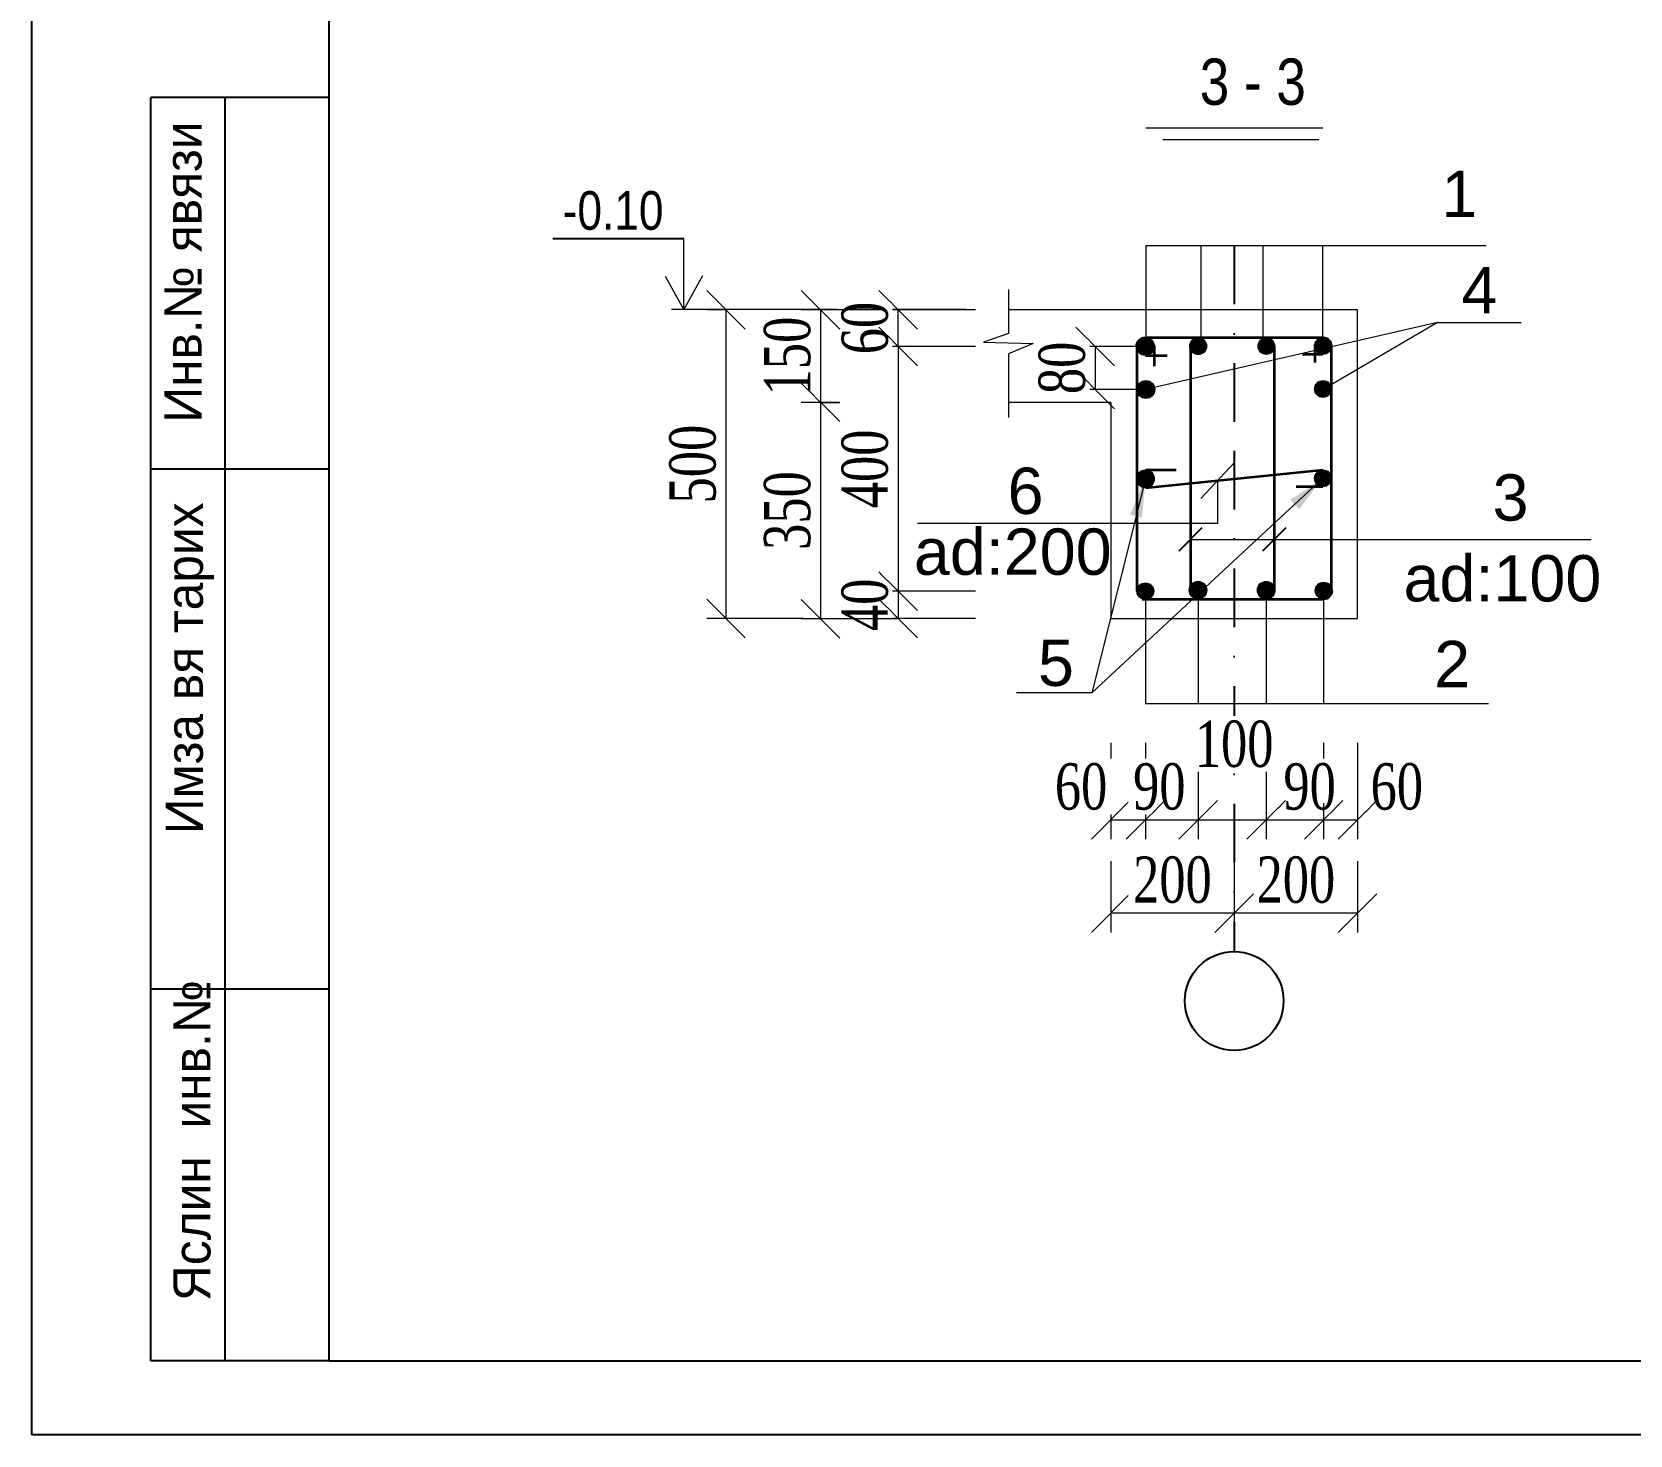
# Model space of a CAD drawing. Header units: millimetres. Extents: x -149347 to 251215, y -2929184 to -2541447.
# Drawn here: x 67574 to 77929, y -2643105 to -2634017 of the extents above; entities that cross this region are included whole.
import ezdxf

# ---------------------------------------------------------------- set-up
doc = ezdxf.new("R2010")
doc.units = ezdxf.units.MM
doc.linetypes.add('DASHDOTX2', pattern=[50.8, 25.4, -12.7, 0, -12.7])
doc.layers.add('APS_MADEIRA', color=35, linetype='Continuous', lineweight=15)
doc.styles.add('400', font='times.ttf', dxfattribs={"width": 0.75, "height": 300})
doc.styles.add('Arial', font='arial.ttf')
doc.styles.add('CP_ATTR', font='A3TI(LA).TTF')
doc.styles.add('style1', font='A3TI(LA).TTF', dxfattribs={"height": 400})
doc.styles.add('style6', font='ARIALN.TTF', dxfattribs={"height": 300})
doc.styles.add('Times New  Roman', font='times.ttf')
doc.styles.add('yazitipi', font='ARIALN.TTF')
doc.dimstyles.new('DIM_100', dxfattribs={"dimscale": 100, "dimtxt": 250, "dimasz": 2.5, "dimexe": 1.25, "dimexo": 0.625, "dimtad": 1, "dimdec": 0, "dimtxsty": 'style1', "dimblk": 'OBLIQUE', "dimcen": 2.5, "dimdle": 1.25, "dimclrd": 251, "dimclre": 251, "dimaunit": 1, "dimadec": 3, "dimazin": 0, "dimtfac": 1, "dimtdec": 0, "dimtmove": 1, "dimatfit": 3, "dimfxl": 1.25, "dimlwd": 5, "dimlwe": 5, "dimarcsym": 0})
doc.dimstyles.new('sevda', dxfattribs={"dimscale": 100, "dimtxt": 2.8, "dimasz": 2.5, "dimexe": 1.25, "dimexo": 0.625, "dimtad": 1, "dimtxsty": 'yazitipi', "dimblk": 'OBLIQUE', "dimcen": 2.5, "dimclrd": 253, "dimclre": 253, "dimclrt": 73, "dimaunit": 1, "dimadec": 3, "dimazin": 0, "dimtfac": 1, "dimtmove": 1, "dimatfit": 3, "dimfxl": 1, "dimlwd": 9, "dimlwe": 9, "dimarcsym": 0})
doc.dimstyles.new('tebriz', dxfattribs={"dimtxt": 280, "dimasz": 150, "dimexe": 150, "dimexo": 0.625, "dimgap": 65, "dimtad": 1, "dimdec": 0, "dimdsep": 32, "dimtxsty": 'Times New  Roman', "dimblk": 'OBLIQUE', "dimcen": 0, "dimdle": 150, "dimclrd": 7, "dimclre": 256, "dimclrt": 256, "dimadec": 0, "dimazin": 0, "dimtfac": 1, "dimtdec": 0, "dimtmove": 0, "dimatfit": 3, "dimldrblk": 'OBLIQUE', "dimfxl": 1, "dimtolj": 1, "dimlwd": 15, "dimlwe": 9, "dimarcsym": 0})

# ---------------------------------------------------------------- blocks, each defined once
blk = doc.blocks.new('mekteb')
at = {"color": 0, "lineweight": 25}
for p, q in [((99643, -1849866), (99643, -1821466)), ((139843, -1849866), (99643, -1849866))]:
    blk.add_line(p, q, dxfattribs=at)
at = {"color": 0, "lineweight": 25, "ltscale": 15}
for q in [(101643, -1821966), (139343, -1849366)]:
    blk.add_line((101643, -1849366), q, dxfattribs=at)
at = {"lineweight": 25, "ltscale": 0.25}
for p, q in [((100443, -1849366), (100443, -1840866)), ((100943, -1849367), (100943, -1840866))]:
    blk.add_line(p, q, dxfattribs=at)
at = {"lineweight": 25}
for p, q in [((101643, -1840866), (100443, -1840866)), ((101645, -1843366), (100445, -1843366)), ((101645, -1846866), (100445, -1846866)), ((101643, -1849366), (100443, -1849366))]:
    blk.add_line(p, q, dxfattribs=at)
at = {"lineweight": 25, "char_height": 250.01, "width": 5960.07, "attachment_point": 1, "rotation": 90, "style": 'CP_ATTR'}
for s, insert in [('\\pt3143;Инв.№ явязи', (100535, -1843053)), ('\\pt3143;Имза вя тарих', (100544, -1845823)), ('\\pt3143;Яслин  инв.№', (100595, -1848965))]:
    blk.add_mtext(s, dxfattribs=dict(at, insert=insert))
blk = doc.blocks.new('_Oblique')
at = {"color": 0, "linetype": 'ByBlock', "lineweight": -2}
blk.add_line((-0.5, -0.5), (0.5, 0.5), dxfattribs=at)
blk = doc.blocks.new('*D1597')
at = {"color": 251, "lineweight": 5, "ltscale": 50, "transparency": 16777216}
for p, q in [((73312, -2636054), (73062, -2636054)), ((73687, -2637640), (73062, -2637640))]:
    blk.add_line(p, q, dxfattribs=at)
at = {"color": 251, "linetype": 'ByBlock', "lineweight": 5, "ltscale": 50, "transparency": 16777216}
blk.add_line((73187, -2636053), (73187, -2637641), dxfattribs=at)
at = {"layer": 'Defpoints', "color": 0, "lineweight": 15, "ltscale": 50, "transparency": 16777216}
for p in [(73374, -2636054), (73187, -2637640), (74397, -2637640)]:
    blk.add_point(p, dxfattribs=at)
at = {"color": 251, "lineweight": 5, "ltscale": 50, "transparency": 16777216, "xscale": 250, "yscale": 250, "zscale": 250}
for p, rotation in [((73187, -2636054), 90), ((73187, -2637640), 270)]:
    blk.add_blockref('_Oblique', p, dxfattribs=dict(at, rotation=rotation))
at = {"color": 0, "lineweight": 15, "ltscale": 50, "transparency": 16777216, "insert": (72972, -2636847), "char_height": 300, "attachment_point": 5, "rotation": 90, "style": '400', "bg_fill": 3, "box_fill_scale": 1.1, "bg_fill_color": 9, "bg_fill_true_color": 13158600, "bg_fill_transparency": 0}
blk.add_mtext('400', dxfattribs=at)
blk = doc.blocks.new('*D1598')
at = {"color": 251, "lineweight": 5, "ltscale": 50, "transparency": 16777216}
for p, q in [((73687, -2635816), (73062, -2635816)), ((73687, -2636054), (73062, -2636054))]:
    blk.add_line(p, q, dxfattribs=at)
at = {"color": 251, "linetype": 'ByBlock', "lineweight": 5, "ltscale": 50, "transparency": 16777216}
blk.add_line((73187, -2636055), (73187, -2635815), dxfattribs=at)
at = {"layer": 'Defpoints', "color": 0, "lineweight": 15, "ltscale": 50, "transparency": 16777216}
for p in [(74357, -2635816), (74407, -2636054)]:
    blk.add_point(p, dxfattribs=at)
at = {"color": 0, "lineweight": 15, "ltscale": 50, "transparency": 16777216, "insert": (72972, -2635935), "char_height": 300, "attachment_point": 5, "rotation": 90, "style": '400', "bg_fill": 3, "box_fill_scale": 1.1, "bg_fill_color": 9, "bg_fill_true_color": 13158600, "bg_fill_transparency": 0}
blk.add_mtext('60', dxfattribs=at)
at = {"layer": 'Defpoints', "color": 0, "lineweight": 15, "ltscale": 50, "transparency": 16777216}
blk.add_point((73187, -2635816), dxfattribs=at)
at = {"color": 251, "lineweight": 5, "ltscale": 50, "transparency": 16777216, "xscale": 250, "yscale": 250, "zscale": 250}
for p, rotation in [((73187, -2635816), 90), ((73187, -2636054), 270)]:
    blk.add_blockref('_Oblique', p, dxfattribs=dict(at, rotation=rotation))
blk = doc.blocks.new('*D1599')
at = {"color": 251, "lineweight": 5, "ltscale": 50, "transparency": 16777216}
for p, q in [((73249, -2637640), (73062, -2637640)), ((73687, -2637816), (73062, -2637816))]:
    blk.add_line(p, q, dxfattribs=at)
at = {"color": 251, "linetype": 'ByBlock', "lineweight": 5, "ltscale": 50, "transparency": 16777216}
blk.add_line((73187, -2637639), (73187, -2637818), dxfattribs=at)
at = {"layer": 'Defpoints', "color": 0, "lineweight": 15, "ltscale": 50, "transparency": 16777216}
for p in [(73312, -2637640), (74997, -2637816)]:
    blk.add_point(p, dxfattribs=at)
at = {"color": 0, "lineweight": 15, "ltscale": 50, "transparency": 16777216, "insert": (72972, -2637728), "char_height": 300, "attachment_point": 5, "rotation": 90, "style": '400', "bg_fill": 3, "box_fill_scale": 1.1, "bg_fill_color": 9, "bg_fill_true_color": 13158600, "bg_fill_transparency": 0}
blk.add_mtext('40', dxfattribs=at)
at = {"layer": 'Defpoints', "color": 0, "lineweight": 15, "ltscale": 50, "transparency": 16777216}
blk.add_point((73187, -2637816), dxfattribs=at)
at = {"color": 251, "lineweight": 5, "ltscale": 50, "transparency": 16777216, "xscale": 250, "yscale": 250, "zscale": 250}
for p, rotation in [((73187, -2637640), 90), ((73187, -2637816), 270)]:
    blk.add_blockref('_Oblique', p, dxfattribs=dict(at, rotation=rotation))
blk = doc.blocks.new('*D1600')
at = {"color": 251, "lineweight": 5, "ltscale": 50, "transparency": 16777216}
for p, q in [((73075, -2635816), (72559, -2635816)), ((72804, -2636416), (72559, -2636416))]:
    blk.add_line(p, q, dxfattribs=at)
at = {"color": 251, "linetype": 'ByBlock', "lineweight": 5, "ltscale": 50, "transparency": 16777216}
blk.add_line((72684, -2635815), (72684, -2636418), dxfattribs=at)
at = {"layer": 'Defpoints', "color": 0, "lineweight": 15, "ltscale": 50, "transparency": 16777216}
for p in [(73138, -2635816), (72867, -2636416)]:
    blk.add_point(p, dxfattribs=at)
at = {"color": 251, "lineweight": 5, "ltscale": 50, "transparency": 16777216, "xscale": 250, "yscale": 250, "zscale": 250}
for p, rotation in [((72684, -2635816), 90), ((72684, -2636416), 270)]:
    blk.add_blockref('_Oblique', p, dxfattribs=dict(at, rotation=rotation))
at = {"color": 0, "lineweight": 15, "ltscale": 50, "transparency": 16777216, "insert": (72469, -2636116), "char_height": 300, "attachment_point": 5, "rotation": 90, "style": '400', "bg_fill": 3, "box_fill_scale": 1.1, "bg_fill_color": 9, "bg_fill_true_color": 13158600, "bg_fill_transparency": 0}
blk.add_mtext('1{\\fTimes New Roman|b0|i0|c238|p18;5}0', dxfattribs=at)
at = {"layer": 'Defpoints', "color": 0, "lineweight": 15, "ltscale": 50, "transparency": 16777216}
blk.add_point((72684, -2636416), dxfattribs=at)
blk = doc.blocks.new('*D1601')
at = {"color": 251, "linetype": 'ByBlock', "lineweight": 5, "ltscale": 50, "transparency": 16777216}
blk.add_line((72684, -2636415), (72684, -2637819), dxfattribs=at)
at = {"color": 251, "lineweight": 5, "ltscale": 50, "transparency": 16777216}
for p, q in [((72684, -2636416), (72809, -2636416)), ((73184, -2637818), (72559, -2637818))]:
    blk.add_line(p, q, dxfattribs=at)
at = {"layer": 'Defpoints', "color": 0, "lineweight": 15, "ltscale": 50, "transparency": 16777216}
for p in [(72684, -2636416), (72684, -2637818), (74288, -2637818)]:
    blk.add_point(p, dxfattribs=at)
at = {"color": 251, "lineweight": 5, "ltscale": 50, "transparency": 16777216, "xscale": 250, "yscale": 250, "zscale": 250}
for p, rotation in [((72684, -2636416), 90), ((72684, -2637818), 270)]:
    blk.add_blockref('_Oblique', p, dxfattribs=dict(at, rotation=rotation))
at = {"color": 0, "lineweight": 15, "ltscale": 50, "transparency": 16777216, "insert": (72469, -2637117), "char_height": 300, "attachment_point": 5, "rotation": 90, "style": '400', "bg_fill": 3, "box_fill_scale": 1.1, "bg_fill_color": 9, "bg_fill_true_color": 13158600, "bg_fill_transparency": 0}
blk.add_mtext('3{\\fTimes New Roman|b0|i0|c238|p18;5}0', dxfattribs=at)
blk = doc.blocks.new('*D1602')
at = {"color": 251, "lineweight": 5, "ltscale": 50, "transparency": 16777216}
for p, q in [((72071, -2635816), (71946, -2635816)), ((72571, -2637816), (71946, -2637816))]:
    blk.add_line(p, q, dxfattribs=at)
at = {"color": 251, "linetype": 'ByBlock', "lineweight": 5, "ltscale": 50, "transparency": 16777216}
blk.add_line((72071, -2635815), (72071, -2637818), dxfattribs=at)
at = {"layer": 'Defpoints', "color": 0, "lineweight": 15, "ltscale": 50, "transparency": 16777216}
for p in [(72125, -2635816), (72071, -2637816), (72734, -2637816)]:
    blk.add_point(p, dxfattribs=at)
at = {"color": 251, "lineweight": 5, "ltscale": 50, "transparency": 16777216, "xscale": 250, "yscale": 250, "zscale": 250}
for p, rotation in [((72071, -2635816), 90), ((72071, -2637816), 270)]:
    blk.add_blockref('_Oblique', p, dxfattribs=dict(at, rotation=rotation))
at = {"color": 0, "lineweight": 15, "ltscale": 50, "transparency": 16777216, "insert": (71856, -2636816), "char_height": 300, "attachment_point": 5, "rotation": 90, "style": '400', "bg_fill": 3, "box_fill_scale": 1.1, "bg_fill_color": 9, "bg_fill_true_color": 13158600, "bg_fill_transparency": 0}
blk.add_mtext('500', dxfattribs=at)
blk = doc.blocks.new('*D1603')
at = {"color": 251, "lineweight": 5, "ltscale": 50, "transparency": 16777216}
for p, q in [((74564, -2638621), (74564, -2639246)), ((74789, -2638621), (74789, -2639246))]:
    blk.add_line(p, q, dxfattribs=at)
at = {"color": 251, "linetype": 'ByBlock', "lineweight": 5, "ltscale": 50, "transparency": 16777216}
blk.add_line((74563, -2639121), (74790, -2639121), dxfattribs=at)
at = {"layer": 'Defpoints', "color": 0, "lineweight": 15, "ltscale": 50, "transparency": 16777216}
for p in [(74789, -2637865), (74564, -2638042), (74789, -2639121)]:
    blk.add_point(p, dxfattribs=at)
at = {"color": 251, "lineweight": 5, "ltscale": 50, "transparency": 16777216, "xscale": 250, "yscale": 250, "zscale": 250}
blk.add_blockref('_Oblique', (74789, -2639121), dxfattribs=at)
at = {"color": 0, "lineweight": 15, "ltscale": 50, "transparency": 16777216, "insert": (74372, -2638906), "char_height": 300, "attachment_point": 5, "style": '400', "bg_fill": 3, "box_fill_scale": 1.1, "bg_fill_color": 9, "bg_fill_true_color": 13158600, "bg_fill_transparency": 0}
blk.add_mtext('60', dxfattribs=at)
at = {"color": 251, "lineweight": 5, "ltscale": 50, "transparency": 16777216, "xscale": 250, "yscale": 250, "zscale": 250, "rotation": 180}
blk.add_blockref('_Oblique', (74564, -2639121), dxfattribs=at)
blk = doc.blocks.new('*D1604')
at = {"color": 251, "lineweight": 5, "ltscale": 50, "transparency": 16777216}
for p, q in [((75130, -2638621), (75130, -2639246)), ((74789, -2639034), (74789, -2639246))]:
    blk.add_line(p, q, dxfattribs=at)
at = {"color": 251, "linetype": 'ByBlock', "lineweight": 5, "ltscale": 50, "transparency": 16777216}
blk.add_line((74787, -2639121), (75131, -2639121), dxfattribs=at)
at = {"layer": 'Defpoints', "color": 0, "lineweight": 15, "ltscale": 50, "transparency": 16777216}
blk.add_point((75130, -2637859), dxfattribs=at)
at = {"color": 0, "lineweight": 15, "ltscale": 50, "transparency": 16777216, "insert": (74879, -2638906), "char_height": 300, "attachment_point": 5, "style": '400', "bg_fill": 3, "box_fill_scale": 1.1, "bg_fill_color": 9, "bg_fill_true_color": 13158600, "bg_fill_transparency": 0}
blk.add_mtext('90', dxfattribs=at)
at = {"layer": 'Defpoints', "color": 0, "lineweight": 15, "ltscale": 50, "transparency": 16777216}
for p in [(74789, -2638971), (75130, -2639121)]:
    blk.add_point(p, dxfattribs=at)
at = {"color": 251, "lineweight": 5, "ltscale": 50, "transparency": 16777216, "xscale": 250, "yscale": 250, "zscale": 250, "rotation": 180}
blk.add_blockref('_Oblique', (74789, -2639121), dxfattribs=at)
at = {"color": 251, "lineweight": 5, "ltscale": 50, "transparency": 16777216, "xscale": 250, "yscale": 250, "zscale": 250}
blk.add_blockref('_Oblique', (75130, -2639121), dxfattribs=at)
blk = doc.blocks.new('*D1605')
at = {"color": 251, "lineweight": 5, "ltscale": 50, "transparency": 16777216}
for p, q in [((75571, -2638621), (75571, -2639246)), ((75130, -2638887), (75130, -2639246))]:
    blk.add_line(p, q, dxfattribs=at)
at = {"color": 251, "linetype": 'ByBlock', "lineweight": 5, "ltscale": 50, "transparency": 16777216}
blk.add_line((75129, -2639121), (75573, -2639121), dxfattribs=at)
at = {"layer": 'Defpoints', "color": 0, "lineweight": 15, "ltscale": 50, "transparency": 16777216}
for p in [(75571, -2637742), (75571, -2639121)]:
    blk.add_point(p, dxfattribs=at)
at = {"color": 251, "lineweight": 5, "ltscale": 50, "transparency": 16777216, "xscale": 250, "yscale": 250, "zscale": 250, "rotation": 180}
blk.add_blockref('_Oblique', (75130, -2639121), dxfattribs=at)
at = {"color": 251, "lineweight": 5, "ltscale": 50, "transparency": 16777216, "xscale": 250, "yscale": 250, "zscale": 250}
blk.add_blockref('_Oblique', (75571, -2639121), dxfattribs=at)
at = {"color": 0, "lineweight": 15, "ltscale": 50, "transparency": 16777216, "insert": (75364, -2638630), "char_height": 300, "attachment_point": 5, "style": '400', "bg_fill": 3, "box_fill_scale": 1.1, "bg_fill_color": 9, "bg_fill_true_color": 13158600, "bg_fill_transparency": 0}
blk.add_mtext('100', dxfattribs=at)
at = {"layer": 'Defpoints', "color": 0, "lineweight": 15, "ltscale": 50, "transparency": 16777216}
blk.add_point((75130, -2638824), dxfattribs=at)
blk = doc.blocks.new('*D1606')
at = {"color": 251, "lineweight": 5, "ltscale": 50, "transparency": 16777216}
for p, q in [((75944, -2638621), (75944, -2639246)), ((75571, -2638952), (75571, -2639246))]:
    blk.add_line(p, q, dxfattribs=at)
at = {"color": 251, "linetype": 'ByBlock', "lineweight": 5, "ltscale": 50, "transparency": 16777216}
blk.add_line((75570, -2639121), (75945, -2639121), dxfattribs=at)
at = {"layer": 'Defpoints', "color": 0, "lineweight": 15, "ltscale": 50, "transparency": 16777216}
for p in [(75944, -2637861), (75571, -2638889)]:
    blk.add_point(p, dxfattribs=at)
at = {"color": 0, "lineweight": 15, "ltscale": 50, "transparency": 16777216, "insert": (75853, -2638906), "char_height": 300, "attachment_point": 5, "style": '400', "bg_fill": 3, "box_fill_scale": 1.1, "bg_fill_color": 9, "bg_fill_true_color": 13158600, "bg_fill_transparency": 0}
blk.add_mtext('90', dxfattribs=at)
at = {"layer": 'Defpoints', "color": 0, "lineweight": 15, "ltscale": 50, "transparency": 16777216}
blk.add_point((75944, -2639121), dxfattribs=at)
at = {"color": 251, "lineweight": 5, "ltscale": 50, "transparency": 16777216, "xscale": 250, "yscale": 250, "zscale": 250, "rotation": 180}
blk.add_blockref('_Oblique', (75571, -2639121), dxfattribs=at)
at = {"color": 251, "lineweight": 5, "ltscale": 50, "transparency": 16777216, "xscale": 250, "yscale": 250, "zscale": 250}
blk.add_blockref('_Oblique', (75944, -2639121), dxfattribs=at)
blk = doc.blocks.new('*D1607')
at = {"color": 251, "lineweight": 5, "ltscale": 50, "transparency": 16777216}
for p, q in [((76164, -2638621), (76164, -2639246)), ((75944, -2639013), (75944, -2639246))]:
    blk.add_line(p, q, dxfattribs=at)
at = {"color": 251, "linetype": 'ByBlock', "lineweight": 5, "ltscale": 50, "transparency": 16777216}
blk.add_line((75943, -2639121), (76165, -2639121), dxfattribs=at)
at = {"layer": 'Defpoints', "color": 0, "lineweight": 15, "ltscale": 50, "transparency": 16777216}
for p in [(76164, -2638042), (75944, -2638950), (76164, -2639121)]:
    blk.add_point(p, dxfattribs=at)
at = {"color": 251, "lineweight": 5, "ltscale": 50, "transparency": 16777216, "xscale": 250, "yscale": 250, "zscale": 250, "rotation": 180}
blk.add_blockref('_Oblique', (75944, -2639121), dxfattribs=at)
at = {"color": 0, "lineweight": 15, "ltscale": 50, "transparency": 16777216, "insert": (76418, -2638906), "char_height": 300, "attachment_point": 5, "style": '400', "bg_fill": 3, "box_fill_scale": 1.1, "bg_fill_color": 9, "bg_fill_true_color": 13158600, "bg_fill_transparency": 0}
blk.add_mtext('60', dxfattribs=at)
at = {"color": 251, "lineweight": 5, "ltscale": 50, "transparency": 16777216, "xscale": 250, "yscale": 250, "zscale": 250}
blk.add_blockref('_Oblique', (76164, -2639121), dxfattribs=at)
blk = doc.blocks.new('*D1608')
at = {"color": 251, "lineweight": 5, "ltscale": 50, "transparency": 16777216}
for p, q in [((75364, -2639389), (75364, -2639850)), ((76164, -2639389), (76164, -2639850))]:
    blk.add_line(p, q, dxfattribs=at)
at = {"color": 251, "linetype": 'ByBlock', "lineweight": 5, "ltscale": 50, "transparency": 16777216}
blk.add_line((76165, -2639725), (75363, -2639725), dxfattribs=at)
at = {"layer": 'Defpoints', "color": 0, "lineweight": 15, "ltscale": 50, "transparency": 16777216}
for p in [(75364, -2639327), (76164, -2639327), (75364, -2639725)]:
    blk.add_point(p, dxfattribs=at)
at = {"color": 251, "lineweight": 5, "ltscale": 50, "transparency": 16777216, "xscale": 250, "yscale": 250, "zscale": 250, "rotation": 180}
blk.add_blockref('_Oblique', (75364, -2639725), dxfattribs=at)
at = {"color": 251, "lineweight": 5, "ltscale": 50, "transparency": 16777216, "xscale": 250, "yscale": 250, "zscale": 250}
blk.add_blockref('_Oblique', (76164, -2639725), dxfattribs=at)
at = {"color": 0, "lineweight": 15, "ltscale": 50, "transparency": 16777216, "insert": (75764, -2639510), "char_height": 300, "attachment_point": 5, "style": '400', "bg_fill": 3, "box_fill_scale": 1.1, "bg_fill_color": 9, "bg_fill_true_color": 13158600, "bg_fill_transparency": 0}
blk.add_mtext('200', dxfattribs=at)
blk = doc.blocks.new('*D1609')
at = {"color": 251, "lineweight": 5, "ltscale": 50, "transparency": 16777216}
for p, q in [((74564, -2639389), (74564, -2639850)), ((75364, -2639389), (75364, -2639850))]:
    blk.add_line(p, q, dxfattribs=at)
at = {"color": 251, "linetype": 'ByBlock', "lineweight": 5, "ltscale": 50, "transparency": 16777216}
blk.add_line((75365, -2639725), (74563, -2639725), dxfattribs=at)
at = {"layer": 'Defpoints', "color": 0, "lineweight": 15, "ltscale": 50, "transparency": 16777216}
for p in [(74564, -2639327), (75364, -2639327), (74564, -2639725)]:
    blk.add_point(p, dxfattribs=at)
at = {"color": 251, "lineweight": 5, "ltscale": 50, "transparency": 16777216, "xscale": 250, "yscale": 250, "zscale": 250, "rotation": 180}
blk.add_blockref('_Oblique', (74564, -2639725), dxfattribs=at)
at = {"color": 251, "lineweight": 5, "ltscale": 50, "transparency": 16777216, "xscale": 250, "yscale": 250, "zscale": 250}
blk.add_blockref('_Oblique', (75364, -2639725), dxfattribs=at)
at = {"color": 0, "lineweight": 15, "ltscale": 50, "transparency": 16777216, "insert": (74964, -2639510), "char_height": 300, "attachment_point": 5, "style": '400', "bg_fill": 3, "box_fill_scale": 1.1, "bg_fill_color": 9, "bg_fill_true_color": 13158600, "bg_fill_transparency": 0}
blk.add_mtext('200', dxfattribs=at)
blk = doc.blocks.new('*D1610')
at = {"color": 251, "lineweight": 5, "ltscale": 50, "transparency": 16777216}
for p, q in [((74726, -2636054), (74339, -2636054)), ((74726, -2636333), (74339, -2636333))]:
    blk.add_line(p, q, dxfattribs=at)
at = {"color": 251, "linetype": 'ByBlock', "lineweight": 5, "ltscale": 50, "transparency": 16777216}
blk.add_line((74464, -2636053), (74464, -2636334), dxfattribs=at)
at = {"layer": 'Defpoints', "color": 0, "lineweight": 15, "ltscale": 50, "transparency": 16777216}
for p in [(74789, -2636054), (74789, -2636333)]:
    blk.add_point(p, dxfattribs=at)
at = {"color": 0, "lineweight": 15, "ltscale": 50, "transparency": 16777216, "insert": (74249, -2636193), "char_height": 300, "attachment_point": 5, "rotation": 90, "style": '400', "bg_fill": 3, "box_fill_scale": 1.1, "bg_fill_color": 9, "bg_fill_true_color": 13158600, "bg_fill_transparency": 0}
blk.add_mtext('{\\fTimes New Roman|b0|i0|c238|p18;80}', dxfattribs=at)
at = {"layer": 'Defpoints', "color": 0, "lineweight": 15, "ltscale": 50, "transparency": 16777216}
blk.add_point((74464, -2636333), dxfattribs=at)
at = {"color": 251, "lineweight": 5, "ltscale": 50, "transparency": 16777216, "xscale": 250, "yscale": 250, "zscale": 250}
for p, rotation in [((74464, -2636054), 90), ((74464, -2636333), 270)]:
    blk.add_blockref('_Oblique', p, dxfattribs=dict(at, rotation=rotation))

msp = doc.modelspace()

# ---------------------------------------------------------------- hatches: boundary and pattern name
at = {"lineweight": 15, "ltscale": 15}
h = msp.add_hatch(color=7, dxfattribs=at)
h.dxf.hatch_style = 1
edge = h.paths.add_edge_path()
edge.add_arc((74788.65448, -2636054.11045), 57.78531, 0, 360)
h = msp.add_hatch(color=7, dxfattribs=at)
h.dxf.hatch_style = 1
edge = h.paths.add_edge_path()
edge.add_arc((75130.8228, -2636052.24507), 54.7577, 0, 360)
h = msp.add_hatch(color=7, dxfattribs=at)
h.dxf.hatch_style = 1
edge = h.paths.add_edge_path()
edge.add_arc((75572.46905, -2636052.24507), 53.67568, 0, 360)
h = msp.add_hatch(color=7, dxfattribs=at)
h.dxf.hatch_style = 1
edge = h.paths.add_edge_path()
edge.add_arc((75939.71227, -2636050.79625), 54.4711, 0, 360)
h = msp.add_hatch(color=7, dxfattribs=at)
h.dxf.hatch_style = 1
edge = h.paths.add_edge_path()
edge.add_arc((74791.96868, -2636332.75514), 57.78531, 0, 360)
h = msp.add_hatch(color=7, dxfattribs=at)
h.dxf.hatch_style = 1
edge = h.paths.add_edge_path()
edge.add_arc((75939.71227, -2636329.44094), 54.4711, 0, 360)
h = msp.add_hatch(color=7, dxfattribs=at)
h.dxf.hatch_style = 1
edge = h.paths.add_edge_path()
edge.add_arc((74788.65448, -2636911.38546), 57.78531, 0, 360)
h = msp.add_hatch(color=7, dxfattribs=at)
h.dxf.hatch_style = 1
edge = h.paths.add_edge_path()
edge.add_arc((75939.71227, -2636908.07126), 54.4711, 0, 360)
h = msp.add_hatch(color=7, dxfattribs=at)
h.dxf.hatch_style = 1
edge = h.paths.add_edge_path()
edge.add_arc((74788.65448, -2637639.69347), 54.4711, 0, 360)
h = msp.add_hatch(color=7, dxfattribs=at)
h.dxf.hatch_style = 1
edge = h.paths.add_edge_path()
edge.add_arc((75129.84275, -2637632.95258), 57.1346, 0, 360)
h = msp.add_hatch(color=7, dxfattribs=at)
h.dxf.hatch_style = 1
edge = h.paths.add_edge_path()
edge.add_arc((75571.48901, -2637632.95258), 57.1346, 0, 360)
h = msp.add_hatch(color=7, dxfattribs=at)
h.dxf.hatch_style = 1
edge = h.paths.add_edge_path()
edge.add_arc((75943.85315, -2637635.61608), 54.4711, 0, 360)

# ---------------------------------------------------------------- linework, layer by layer
at = {"lineweight": 9}
for p, q in [((74792.24493, -2634637.69354), (75938.58574, -2634637.69354)), ((74902.71653, -2634712.73092), (75913.70665, -2634712.73092))]:
    msp.add_line(p, q, dxfattribs=at)
at = {"color": 7}
msp.add_line((70949.46548, -2635355.07731), (71797.82048, -2635355.07731), dxfattribs=at)
at = {"color": 252, "linetype": 'DASHDOTX2', "ltscale": 15, "true_color": 0xa97986}
for p, q in [((75364.18337, -2635399.78391), (75364.18337, -2636729.5175)), ((75364.18337, -2636729.5175), (75364.18337, -2639973.65409))]:
    msp.add_line(p, q, dxfattribs=at)
at = {"color": 7, "lineweight": 15, "ltscale": 15}
for p, q in [((74564.18337, -2635816.28485), (73901.0125, -2635816.28485)), ((76164.18337, -2635816.28485), (74564.18337, -2635816.28485)), ((76164.18337, -2636729.5175), (76164.18337, -2635816.28485)), ((74564.18337, -2636416.28485), (74564.18337, -2636729.5175)), ((74564.18337, -2636729.5175), (74564.18337, -2637816.28485)), ((76164.18337, -2637816.28485), (76164.18337, -2636729.5175)), ((74564.18337, -2637816.28485), (76164.18337, -2637816.28485))]:
    msp.add_line(p, q, dxfattribs=at)
at = {"color": 7, "lineweight": 35, "ltscale": 15}
for p, q in [((74788.65448, -2635996.32515), (75939.71227, -2635996.32515)), ((74734.18337, -2636034.82211), (74734.18337, -2636729.5175)), ((74788.65436, -2636111.89576), (74930.37527, -2636111.89576)), ((74846.16761, -2636048.5086), (74846.16761, -2636182.3909)), ((75080.42909, -2636052.24507), (75080.42909, -2636729.5175)), ((75622.86276, -2636052.24507), (75622.86276, -2636729.5175)), ((75939.71227, -2636105.26736), (75805.85157, -2636105.26736)), ((75885.92401, -2636042.19831), (75885.92401, -2636157.22892)), ((75994.18337, -2636729.5175), (75994.18337, -2636054.11045)), ((74734.18337, -2636729.5175), (74734.18337, -2637639.69347)), ((75080.42909, -2636729.5175), (75080.42909, -2637637.82808)), ((75622.86276, -2636729.5175), (75622.86276, -2637637.82808)), ((75994.18337, -2637639.69347), (75994.18337, -2636729.5175)), ((74767.97659, -2637690.08718), (75943.85315, -2637690.08718))]:
    msp.add_line(p, q, dxfattribs=at)
at = {"color": 1, "lineweight": 15, "ltscale": 15}
msp.add_line((75365.40524, -2636805.29684), (75148.20199, -2637039.03677), dxfattribs=at)
at = {"color": 7, "lineweight": 15, "ltscale": 15}
msp.add_lwpolyline([(73901.0125, -2635684.43902), (73901.0125, -2635969.13073), (73739.28967, -2636027.1195), (74061.60671, -2636034.62303), (73901.0125, -2636102.19654), (73901.0125, -2636514.54509)], dxfattribs=at)
at = {"color": 1, "lineweight": 15, "ltscale": 15}
for points in [[(76682.74946, -2635899.80754), (75941.44549, -2636332.75514)], [(76682.74946, -2635899.80754), (77222.93629, -2635899.80754)]]:
    msp.add_lwpolyline(points, dxfattribs=at)
at = {"color": 7, "lineweight": 35, "ltscale": 15}
for points in [[(74788.65448, -2636969.17077), (75939.71227, -2636853.60016)], [(74788.65448, -2636853.60016), (74988.25397, -2636853.60016)], [(75939.71227, -2636962.54236), (75765.11907, -2636962.54236)]]:
    msp.add_lwpolyline(points, dxfattribs=at)
at = {"color": 7, "lineweight": 15, "ltscale": 15}
for centre, radius in [((74788.65448, -2636054.11045), 57.78531), ((75130.8228, -2636052.24507), 54.7577), ((75572.46905, -2636052.24507), 53.67568), ((75939.71227, -2636050.79625), 54.4711), ((74791.96868, -2636332.75514), 57.78531), ((75939.71227, -2636329.44094), 54.4711), ((74788.65448, -2636911.38546), 57.78531), ((75939.71227, -2636908.07126), 54.4711), ((74788.65448, -2637639.69347), 54.4711), ((75129.84275, -2637632.95258), 57.1346), ((75571.48901, -2637632.95258), 57.1346), ((75943.85315, -2637635.61608), 54.4711)]:
    msp.add_circle(centre, radius, dxfattribs=at)
msp.add_circle((75364.18337, -2640293.65409), 320)
at = {"layer": 'APS_MADEIRA', "color": 7, "lineweight": 9, "ltscale": 25}
for p, q in [((74793.1018, -2636034.6671), (74793.1018, -2635399.78391)), ((74793.1018, -2635399.78391), (76997.61222, -2635399.78391)), ((75150.97054, -2636035.65813), (75150.97054, -2635399.78391)), ((75552.61389, -2636036.74014), (75552.61389, -2635399.78391)), ((75939.71227, -2636037.80989), (75939.71227, -2635399.78391)), ((74788.65448, -2637694.16457), (74788.65448, -2638366.66052)), ((75129.84275, -2637690.08718), (75129.84275, -2638362.58312)), ((75571.48918, -2637690.08718), (75571.48918, -2638362.58312)), ((75943.85315, -2637690.08718), (75943.85315, -2638362.58312)), ((74788.65448, -2638366.66052), (77011.15756, -2638366.66052))]:
    msp.add_line(p, q, dxfattribs=at)
at = {"layer": 'APS_MADEIRA', "color": 7, "lineweight": 15, "ltscale": 25}
for p, q in [((73626.22178, -2635815.03485), (71717.29868, -2635815.03485)), ((75939.71227, -2635996.32515), (75939.71227, -2635996.32513))]:
    msp.add_line(p, q, dxfattribs=at)
at = {"layer": 'APS_MADEIRA', "color": 7, "lineweight": 30, "ltscale": 25}
for centre, radius, start, end in [((74788.65448, -2636054.11045), 57.78531, 90, 180), ((75939.71227, -2636050.79625), 54.4711, 0, 90), ((75943.85315, -2637635.61608), 54.4711, 270, 0)]:
    msp.add_arc(centre, radius, start, end, dxfattribs=at)

# ---------------------------------------------------------------- block references
at = {"lineweight": 15, "xscale": 0.962501317234829, "yscale": 0.962501317234829, "zscale": 0.962501317234829}
msp.add_blockref('mekteb', (-28332.96186, -862606.52027), dxfattribs=at)

# ---------------------------------------------------------------- texts
at = {"insert": (73707.76107, -2634189.04857), "char_height": 300, "width": 7294.1167988, "attachment_point": 1, "style": 'style6'}
msp.add_mtext('              {\\fArial Narrow|b0|i0|c238|p34; }3{\\fArial Narrow|b0|i0|c238|p34; }-{\\fArial Narrow|b0|i0|c238|p34; }3{\\fArial Narrow|b0|i0|c238|p34; }', dxfattribs=at)
at = {"lineweight": 9, "insert": (71013.23746, -2635048.09141), "char_height": 250, "width": 23109.777632, "attachment_point": 1, "style": 'style6'}
msp.add_mtext('{\\fArial Narrow|b0|i0|c238|p34;-0.10}', dxfattribs=at)
at = {"layer": 'APS_MADEIRA', "color": 7, "lineweight": 9, "ltscale": 25, "style": 'Arial'}
msp.add_text('ad:100', height=300, dxfattribs=at).set_placement((76461.47163, -2637706.01493))
at = {"layer": 'APS_MADEIRA', "color": 7, "lineweight": 9, "ltscale": 25, "char_height": 300, "attachment_point": 1, "style": 'Arial'}
for s, insert in [('  \\P1', (76706.4861, -2634415.81542)), ('{\\fArial|b0|i0|c238|p34;4}', (76836.58486, -2635539.72094)), ('3', (77038.36215, -2636882.36657)), (' \\P 2', (76543.70258, -2637460.98743))]:
    msp.add_mtext_dynamic_manual_height_columns(s, width=488.0335854, gutter_width=12.5, heights=[0], dxfattribs=dict(at, insert=insert))

# ---------------------------------------------------------------- leaders
at = {"color": 2, "lineweight": 15, "ltscale": 15}
for points in [[(75080.42909, -2637304.44098), (77678.13276, -2637304.44098)], [(75622.86276, -2637304.44098), (77678.13276, -2637304.44098)]]:
    msp.add_leader(points, dimstyle='tebriz', dxfattribs=at)

# ---------------------------------------------------------------- next in the draw order: dimensions: what is measured, and where the dimension line sits
at = {"color": 7, "lineweight": 15, "ltscale": 50}
for base, p1, p2, angle, text, picture, middle in [((73186.92374, -2637639.7554), (73374.42374, -2636054.11045), (74397.3204, -2637639.7554), 90, '400', '*D1597', (72971.82821, -2636846.93292)), ((75364.18337, -2639724.75784), (76164.18337, -2639326.82677), (75364.18337, -2639326.82677), 180, '200', '*D1608', (75764.18337, -2639509.66231))]:
    dim = msp.add_linear_dim(base=base, p1=p1, p2=p2, angle=angle, text=text, dimstyle='DIM_100', override={"dimscale": 1, "dimtxt": 300, "dimasz": 250, "dimexe": 125, "dimexo": 62.5, "dimgap": 62.5, "dimtxsty": '400', "dimcen": 250, "dimfxl": 500, "dimfxlon": 1, "dimtfill": 1, "dimtfillclr": 256, "dimarcsym": 1}, dxfattribs=at)
    dim.commit()
    dim.dimension.update_dxf_attribs({"geometry": picture, "text_midpoint": middle})

# ---------------------------------------------------------------- next in the draw order: dimensions: what is measured, and where the dimension line sits
for base, p1, p2, text, picture, middle in [((73186.92374, -2635816.28485), (74407.3204, -2636054.11045), (74357.1212, -2635816.28485), '60', '*D1598', (73186.92374, -2635935.19765)), ((73186.92374, -2637816.28485), (73311.92374, -2637639.7554), (74997.48137, -2637816.28485), '40', '*D1599', (73186.92374, -2637728.05109))]:
    dim = msp.add_linear_dim(base=base, p1=p1, p2=p2, angle=90, text=text, dimstyle='DIM_100', override={"dimscale": 1, "dimtxt": 300, "dimasz": 250, "dimexe": 125, "dimexo": 62.5, "dimgap": 62.5, "dimtxsty": '400', "dimcen": 250, "dimfxl": 500, "dimfxlon": 1, "dimtfill": 1, "dimtfillclr": 256, "dimarcsym": 1}, dxfattribs=at)
    dim.commit()
    dim.dimension.update_dxf_attribs({"geometry": picture, "text_midpoint": middle, "dimtype": 160})
dim = msp.add_linear_dim(base=(74564.18337, -2639724.75784), p1=(75364.18337, -2639326.82677), p2=(74564.18337, -2639326.82677), angle=180, text='200', dimstyle='DIM_100', override={"dimscale": 1, "dimtxt": 300, "dimasz": 250, "dimexe": 125, "dimexo": 62.5, "dimgap": 62.5, "dimtxsty": '400', "dimcen": 250, "dimfxl": 500, "dimfxlon": 1, "dimtfill": 1, "dimtfillclr": 256, "dimarcsym": 1}, dxfattribs=at)
dim.commit()
dim.dimension.update_dxf_attribs({"geometry": '*D1609', "text_midpoint": (74964.18337, -2639509.66231)})

# ---------------------------------------------------------------- next in the draw order: dimensions: what is measured, and where the dimension line sits
dim = msp.add_linear_dim(base=(72683.98073, -2636416.28485), p1=(73137.98012, -2635816.28485), p2=(72866.68728, -2636416.28485), angle=90, text='1{\\fTimes New Roman|b0|i0|c238|p18;5}0', dimstyle='DIM_100', override={"dimscale": 1, "dimtxt": 300, "dimasz": 250, "dimexe": 125, "dimexo": 62.5, "dimgap": 62.5, "dimtxsty": '400', "dimcen": 250, "dimfxl": 500, "dimfxlon": 1, "dimtfill": 1, "dimtfillclr": 256, "dimarcsym": 1}, dxfattribs=at)
dim.commit()
dim.dimension.update_dxf_attribs({"geometry": '*D1600', "text_midpoint": (72468.8852, -2636116.28485)})

# ---------------------------------------------------------------- next in the draw order: dimensions: what is measured, and where the dimension line sits
dim = msp.add_linear_dim(base=(72683.98073, -2637817.59678), p1=(72683.98073, -2636416.28485), p2=(74287.79248, -2637817.59678), angle=90, text='3{\\fTimes New Roman|b0|i0|c238|p18;5}0', dimstyle='DIM_100', override={"dimscale": 1, "dimtxt": 300, "dimasz": 250, "dimexe": 125, "dimexo": 62.5, "dimgap": 62.5, "dimtxsty": '400', "dimcen": 250, "dimfxl": 500, "dimfxlon": 1, "dimtfill": 1, "dimtfillclr": 256, "dimarcsym": 1}, dxfattribs=at)
dim.commit()
dim.dimension.update_dxf_attribs({"geometry": '*D1601', "text_midpoint": (72468.8852, -2637116.94081)})

# ---------------------------------------------------------------- next in the draw order: linework, layer by layer
at = {"color": 7, "lineweight": 15, "ltscale": 15}
msp.add_line((74564.18337, -2636416.28485), (73901.0125, -2636416.28485), dxfattribs=at)
at = {"color": 1, "lineweight": 15, "ltscale": 15}
msp.add_lwpolyline([(75256.80362, -2636922.1668), (75256.80362, -2637200.13056), (73312.09019, -2637200.13056)], dxfattribs=at)

# ---------------------------------------------------------------- next in the draw order: texts
at = {"layer": 'APS_MADEIRA', "color": 7, "lineweight": 9, "ltscale": 25, "style": 'Arial'}
msp.add_text('ad:200', height=300, dxfattribs=at).set_placement((73288.48431, -2637533.20439))
at = {"layer": 'APS_MADEIRA', "color": 7, "lineweight": 9, "ltscale": 25, "insert": (73895.57759, -2636839.18189), "char_height": 300, "attachment_point": 1, "style": 'Arial'}
msp.add_mtext_dynamic_manual_height_columns('{\\fArial|b0|i0|c238|p34;6}', width=488.0335854, gutter_width=12.5, heights=[0], dxfattribs=at)

# ---------------------------------------------------------------- next in the draw order: dimensions: what is measured, and where the dimension line sits
at = {"color": 7, "lineweight": 15, "ltscale": 50}
dim = msp.add_linear_dim(base=(72070.71268, -2637816.34678), p1=(72124.52151, -2635816.34678), p2=(72733.73749, -2637816.34678), angle=90, text='500', dimstyle='DIM_100', override={"dimscale": 1, "dimtxt": 300, "dimasz": 250, "dimexe": 125, "dimexo": 62.5, "dimgap": 62.5, "dimtxsty": '400', "dimcen": 250, "dimfxl": 500, "dimfxlon": 1, "dimtfill": 1, "dimtfillclr": 256, "dimarcsym": 1}, dxfattribs=at)
dim.commit()
dim.dimension.update_dxf_attribs({"geometry": '*D1602', "text_midpoint": (71855.61715, -2636816.34678)})
dim = msp.add_linear_dim(base=(74788.65448, -2639121.26115), p1=(74564.18337, -2638041.87891), p2=(74788.65448, -2637865.28752), text='60', dimstyle='DIM_100', override={"dimscale": 1, "dimtxt": 300, "dimasz": 250, "dimexe": 125, "dimexo": 62.5, "dimgap": 62.5, "dimtxsty": '400', "dimcen": 250, "dimfxl": 500, "dimfxlon": 1, "dimtfill": 1, "dimtfillclr": 256, "dimarcsym": 1}, dxfattribs=at)
dim.commit()
dim.dimension.update_dxf_attribs({"geometry": '*D1603', "text_midpoint": (74371.51857, -2639121.26115), "dimtype": 160})

# ---------------------------------------------------------------- next in the draw order: linework, layer by layer
at = {"color": 7, "lineweight": 15}
for points in [[(71797.82048, -2635815.03485), (71797.82048, -2635355.07731)], [(71918.81701, -2635597.65605), (71797.82048, -2635815.03485), (71678.86583, -2635601.32442)]]:
    msp.add_lwpolyline(points, dxfattribs=at)

# ---------------------------------------------------------------- next in the draw order: texts
at = {"layer": 'APS_MADEIRA', "color": 7, "lineweight": 9, "ltscale": 25, "insert": (74092.72623, -2637953.0148), "char_height": 300, "attachment_point": 1, "style": 'Arial'}
msp.add_mtext_dynamic_manual_height_columns('{\\fArial|b0|i0|c238|p34;5}', width=488.0335854, gutter_width=12.5, heights=[0], dxfattribs=at)

# ---------------------------------------------------------------- next in the draw order: dimensions: what is measured, and where the dimension line sits
at = {"color": 7, "lineweight": 15, "ltscale": 50}
dim = msp.add_linear_dim(base=(74464.19851, -2636332.75514), p1=(74788.65448, -2636054.11045), p2=(74788.65448, -2636332.75514), angle=90, text='{\\fTimes New Roman|b0|i0|c238|p18;80}', dimstyle='DIM_100', override={"dimscale": 1, "dimtxt": 300, "dimasz": 250, "dimexe": 125, "dimexo": 62.5, "dimgap": 62.5, "dimtxsty": '400', "dimcen": 250, "dimfxl": 500, "dimfxlon": 1, "dimtfill": 1, "dimtfillclr": 256, "dimarcsym": 1}, dxfattribs=at)
dim.commit()
dim.dimension.update_dxf_attribs({"geometry": '*D1610', "text_midpoint": (74464.19851, -2636193.4328), "dimtype": 160})
dim = msp.add_linear_dim(base=(75129.84275, -2639121.26115), p1=(74788.65448, -2638971.08885), p2=(75129.84275, -2637858.54663), text='90', dimstyle='DIM_100', override={"dimscale": 1, "dimtxt": 300, "dimasz": 250, "dimexe": 125, "dimexo": 62.5, "dimgap": 62.5, "dimtxsty": '400', "dimcen": 250, "dimfxl": 500, "dimfxlon": 1, "dimtfill": 1, "dimtfillclr": 256, "dimarcsym": 1}, dxfattribs=at)
dim.commit()
dim.dimension.update_dxf_attribs({"geometry": '*D1604', "text_midpoint": (74878.87419, -2639121.26115), "dimtype": 160})

# ---------------------------------------------------------------- next in the draw order: linework, layer by layer
at = {"color": 1, "lineweight": 15, "ltscale": 15}
msp.add_lwpolyline([(76682.74946, -2635899.80754), (74788.65448, -2636332.75514)], dxfattribs=at)

# ---------------------------------------------------------------- next in the draw order: dimensions: what is measured, and where the dimension line sits
at = {"color": 7, "lineweight": 15, "ltscale": 50}
dim = msp.add_linear_dim(base=(75571.48901, -2639121.26115), p1=(75129.84275, -2638824.34365), p2=(75571.48901, -2637742.39997), text='100', dimstyle='DIM_100', override={"dimscale": 1, "dimtxt": 300, "dimasz": 250, "dimexe": 125, "dimexo": 62.5, "dimgap": 62.5, "dimtxsty": '400', "dimcen": 250, "dimfxl": 500, "dimfxlon": 1, "dimtfill": 1, "dimtfillclr": 256, "dimarcsym": 1}, dxfattribs=at)
dim.commit()
dim.dimension.update_dxf_attribs({"geometry": '*D1605', "text_midpoint": (75364.18337, -2638845.00944), "dimtype": 160})

# ---------------------------------------------------------------- next in the draw order: leaders
at = {"color": 1, "lineweight": 15, "ltscale": 15}
msp.add_leader([(74788.65448, -2636911.38546), (74441.7962, -2638296.789), (73952.68445, -2638296.789)], dimstyle='sevda', override={"dimgap": 0.625, "dimtad": 0}, dxfattribs=at)

# ---------------------------------------------------------------- next in the draw order: dimensions: what is measured, and where the dimension line sits
at = {"color": 7, "lineweight": 15, "ltscale": 50}
dim = msp.add_linear_dim(base=(75943.85315, -2639121.26115), p1=(75571.48901, -2638889.14853), p2=(75943.85315, -2637861.21013), text='90', dimstyle='DIM_100', override={"dimscale": 1, "dimtxt": 300, "dimasz": 250, "dimexe": 125, "dimexo": 62.5, "dimgap": 62.5, "dimtxsty": '400', "dimcen": 250, "dimfxl": 500, "dimfxlon": 1, "dimtfill": 1, "dimtfillclr": 256, "dimarcsym": 1}, dxfattribs=at)
dim.commit()
dim.dimension.update_dxf_attribs({"geometry": '*D1606', "text_midpoint": (75853.37605, -2639121.26115), "dimtype": 160})

# ---------------------------------------------------------------- next in the draw order: dimensions: what is measured, and where the dimension line sits
dim = msp.add_linear_dim(base=(76164.18337, -2639121.26115), p1=(75943.85315, -2638950.05518), p2=(76164.18337, -2638041.87891), text='60', dimstyle='DIM_100', override={"dimscale": 1, "dimtxt": 300, "dimasz": 250, "dimexe": 125, "dimexo": 62.5, "dimgap": 62.5, "dimtxsty": '400', "dimcen": 250, "dimfxl": 500, "dimfxlon": 1, "dimtfill": 1, "dimtfillclr": 256, "dimarcsym": 1}, dxfattribs=at)
dim.commit()
dim.dimension.update_dxf_attribs({"geometry": '*D1607', "text_midpoint": (76417.87682, -2639121.26115), "dimtype": 160})

# ---------------------------------------------------------------- next in the draw order: leaders
at = {"color": 1, "lineweight": 15, "ltscale": 15}
msp.add_leader([(75939.71227, -2636908.07126), (74441.7962, -2638296.789)], dimstyle='sevda', override={"dimgap": 0.625, "dimtad": 0}, dxfattribs=at)

doc.saveas('drawing.dxf')
